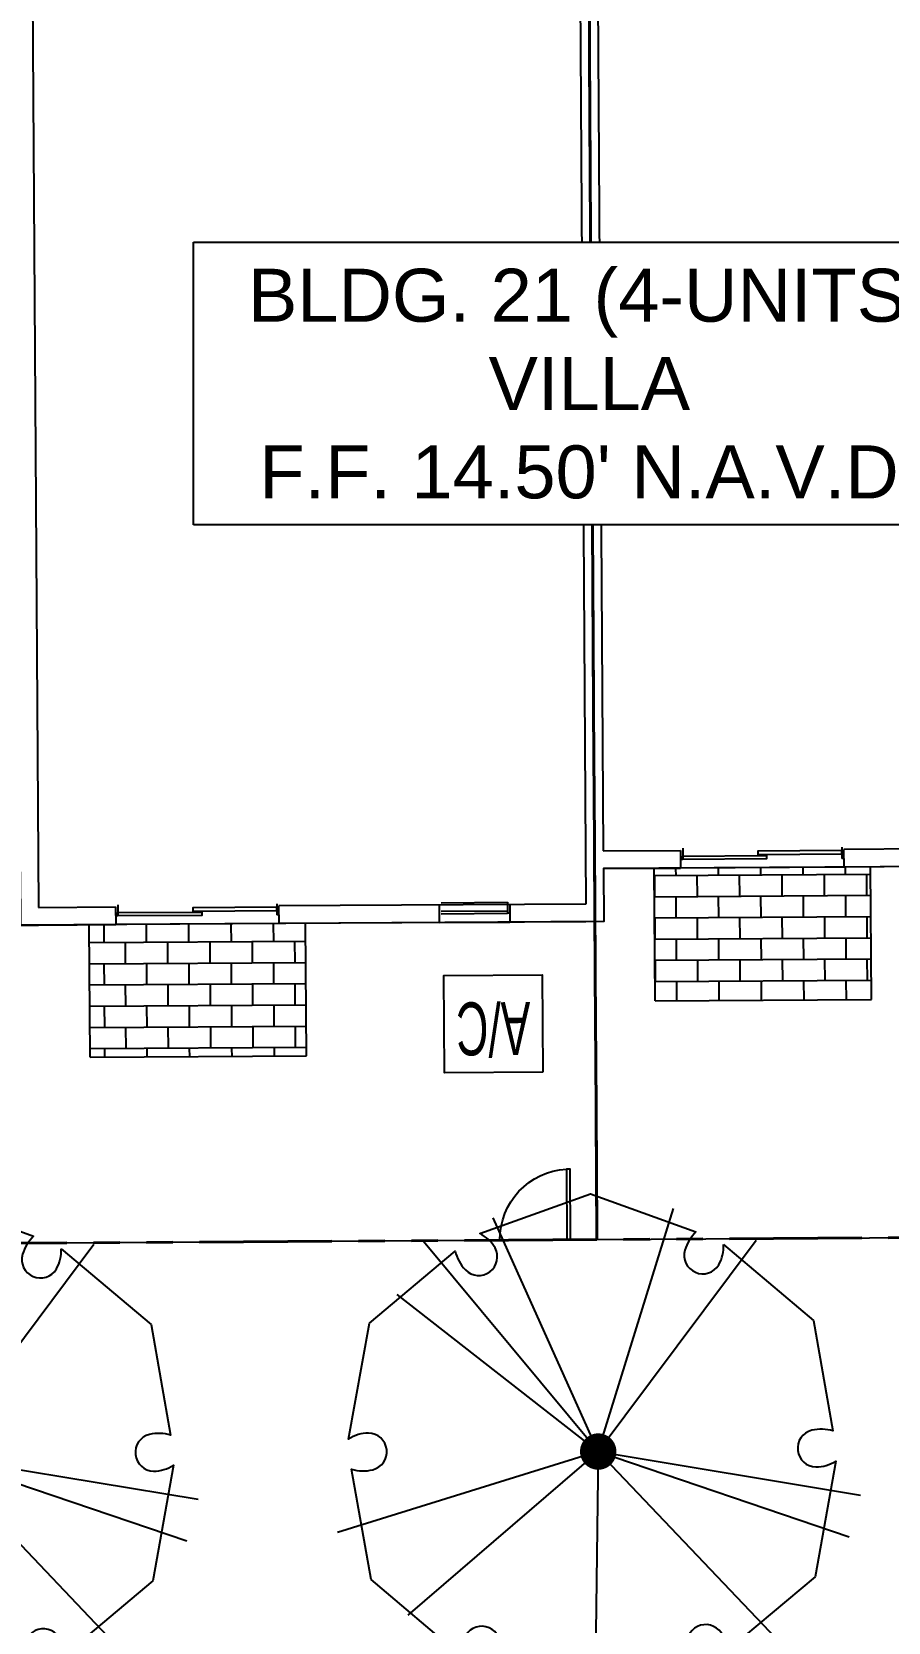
# Model space of a CAD drawing. Header units: feet. Extents: x 919634 to 928945, y 707022 to 708026.
# Drawn here: x 920762.3 to 920794.6, y 707177.3 to 707237.3 of the extents above; entities that cross this region are included whole.
import ezdxf

# ---------------------------------------------------------------- set-up
doc = ezdxf.new("R2010")
doc.units = ezdxf.units.FT
doc.header["$LTSCALE"] = 20
doc.header["$MEASUREMENT"] = 0
doc.linetypes.add('Site Plan$0$PHANTOM2', pattern=[1.25, 0.625, -0.125, 0.125, -0.125, 0.125, -0.125])
for name, color, linetype in [('-u-site-xref', 7, 'Continuous'), ('LK-TREE-013M', 6, 'Continuous'), ('LK-TREE-025M', 2, 'Continuous'), ('LK-TREE-035M', 123, 'Continuous'), ('LK-TREE-050M', 2, 'Continuous'), ('LK-TREE-TRNK', 32, 'Continuous'), ('LP-TREE', 15, 'Continuous'), ('Site Plan$0$-u-site-bldg ID', 7, 'Continuous'), ('Site Plan$0$-u-site-bldg_interior', 252, 'Continuous'), ('Site Plan$0$-u-site-fence', 4, 'Site Plan$0$FENCELINE1'), ('Site Plan$0$A-DOOR-EXT_WINDOWS', 253, 'Continuous'), ('Site Plan$0$A-HVAC-EXT', 253, 'Continuous'), ('Site Plan$0$A-STAIR', 254, 'Continuous'), ('Site Plan$0$SP-LOT PAVERS', 254, 'Continuous')]:
    doc.layers.add(name, color=color, linetype=linetype)
for name, color, linetype, lineweight in [('Site Plan$0$SP-LOT LINES', 252, 'Site Plan$0$PHANTOM2', 40), ('Site Plan$0$SP-SIDEWALK', 2, 'Continuous', 25), ('SP-BUILDING-FOOTPRINT', 1, 'Continuous', 25)]:
    doc.layers.add(name, color=color, linetype=linetype, lineweight=lineweight)
doc.layers.get('-u-site-xref').off()
doc.styles.add('Site Plan$0$ARIAL', font='arial.ttf')
doc.linetypes.add('Site Plan$0$FENCELINE1', pattern='A,0.25,-0.1,[133,ltypeshp.shx,S=0.1,R=0,X=-0.1,Y=0],-0.1,1', length=1.45)
pattern_1 = [(180.35915013, (1839520.98125, 1422116.0528), (0.005014649, -0.79998428316), []), (270.35915013, (1839520.98125, 1422116.0528), (0.8049989322, -0.79496963414), [0.8, -0.8])]

# ---------------------------------------------------------------- blocks, each defined once
blk = doc.blocks.new('Site Plan$0$A$C05C92244')
at = {"layer": 'Site Plan$0$A-DOOR-EXT_WINDOWS'}
blk.add_lwpolyline([(32, 32.05), (32, 0.04), (30.4, 0.04), (30.4, 32.05)], close=True, dxfattribs=at)
blk.add_arc((32.08, 32.08), 32.08, 180.05734, 267.00506, dxfattribs=at)
blk = doc.blocks.new('Site Plan')
at = {"layer": 'Site Plan$0$SP-LOT PAVERS', "extrusion": (-1.16656e-06, 0.0001861, 1)}
h = blk.add_hatch(dxfattribs=at)
h.set_pattern_fill('AR-B816', color=256, scale=0.1, angle=-179.64085)
h.set_pattern_definition(pattern_1)
h.paths.add_polyline_path([(920785.833, 707200.738), (920793.999, 707200.789), (920793.968, 707205.789), (920785.801, 707205.738)])
h = blk.add_hatch(dxfattribs=at)
h.set_pattern_fill('AR-B816', color=256, scale=0.1, angle=-179.64085)
h.set_pattern_definition(pattern_1)
h.paths.add_polyline_path([(920764.51, 707198.604), (920772.676, 707198.655), (920772.645, 707203.655), (920764.479, 707203.604)])
at = {"layer": 'Site Plan$0$-u-site-bldg_interior', "extrusion": (-1.16656e-06, 0.0001861, 1)}
for p, q in [((920762.317, 707242.686, 0.037), (920762.558, 707204.271, 0.044)), ((920782.983, 707242.816, 0.037), (920783.224, 707204.4, 0.044)), ((920783.679, 707238.57, 0.037), (920783.88, 707206.404, 0.043)), ((920783.88, 707206.404, 0.043), (920786.797, 707206.422, 0.043)), ((920786.797, 707206.422, 0.043), (920786.801, 707205.756, 0.044)), ((920786.882, 707206.086, 0.044), (920786.799, 707206.085, 0.044)), ((920786.88, 707206.506, 0.043), (920786.882, 707206.086, 0.044)), ((920792.88, 707206.544, 0.043), (920792.882, 707206.123, 0.044)), ((920792.966, 707206.124, 0.044), (920792.882, 707206.123, 0.044)), ((920799.213, 707206.5, 0.043), (920792.964, 707206.461, 0.043)), ((920792.968, 707205.794, 0.044), (920792.964, 707206.461, 0.043)), ((920783.885, 707205.738, 0.044), (920786.801, 707205.756, 0.044)), ((920783.885, 707205.738, 0.044), (920783.897, 707203.738, 0.044)), ((920792.968, 707205.794, 0.044), (920786.801, 707205.756, 0.044)), ((920792.968, 707205.794, 0.044), (920786.801, 707205.756, 0.044)), ((920799.218, 707205.834, 0.044), (920792.968, 707205.794, 0.044)), ((920762.558, 707204.271, 0.044), (920765.474, 707204.289, 0.044)), ((920765.474, 707204.289, 0.044), (920765.479, 707203.622, 0.044)), ((920765.557, 707204.373, 0.044), (920765.56, 707203.952, 0.044)), ((920771.557, 707204.41, 0.044), (920771.56, 707203.99, 0.044)), ((920783.224, 707204.4, 0.044), (920771.641, 707204.327, 0.044)), ((920771.645, 707203.661, 0.044), (920771.641, 707204.327, 0.044)), ((920777.683, 707204.365, 0.044), (920777.687, 707203.699, 0.044)), ((920777.765, 707204.449, 0.044), (920780.265, 707204.465, 0.044)), ((920780.265, 707204.465, 0.044), (920780.268, 707204.052, 0.044)), ((920780.349, 707204.382, 0.044), (920780.353, 707203.715, 0.044)), ((920765.56, 707203.952, 0.044), (920765.477, 707203.951, 0.044)), ((920771.645, 707203.661, 0.044), (920765.479, 707203.622, 0.044)), ((920771.645, 707203.661, 0.044), (920765.479, 707203.622, 0.044)), ((920771.643, 707203.99, 0.044), (920771.56, 707203.99, 0.044)), ((920783.228, 707203.733, 0.044), (920771.645, 707203.661, 0.044)), ((920777.687, 707203.699, 0.044), (920780.353, 707203.715, 0.044)), ((920777.767, 707204.129, 0.044), (920780.265, 707204.144, 0.044)), ((920777.768, 707204.036, 0.044), (920780.266, 707204.052, 0.044)), ((920780.351, 707204.052, 0.044), (920780.268, 707204.052, 0.044)), ((920783.897, 707203.738, 0.044), (920783.228, 707203.733, 0.044)), ((920761.898, 707203.6, 0.044), (920762.562, 707203.604, 0.044)), ((920762.562, 707203.604, 0.044), (920765.479, 707203.622, 0.044))]:
    blk.add_line(p, q, dxfattribs=at)
at = {"layer": 'Site Plan$0$-u-site-bldg_interior', "extrusion": (-1.16656e-06, 0.0001861, 1), "elevation": 130.581}
for points in [[(920786.882, 707206.199), (920790.046, 707206.218), (920790.046, 707206.093), (920786.882, 707206.074)], [(920792.881, 707206.403), (920789.711, 707206.383), (920789.712, 707206.258), (920792.881, 707206.278)], [(920771.558, 707204.269), (920768.389, 707204.249), (920768.389, 707204.124), (920771.559, 707204.144)], [(920765.559, 707204.065), (920768.723, 707204.085), (920768.724, 707203.96), (920765.56, 707203.94)]]:
    blk.add_lwpolyline(points, close=True, dxfattribs=at)
at = {"layer": 'Site Plan$0$-u-site-fence', "ltscale": 0.15, "extrusion": (-1.16656e-06, 0.0001861, 1)}
for p, q in [((920783.564, 707203.735, 0.044), (920783.639, 707191.736, 0.046)), ((920743.64, 707191.485, 0.046), (920823.638, 707191.986, 0.046))]:
    blk.add_line(p, q, dxfattribs=at)
at = {"layer": 'Site Plan$0$A-HVAC-EXT', "extrusion": (-1.16656e-06, 0.0001861, 1), "elevation": 130.581}
blk.add_lwpolyline([(920781.598, 707198.044), (920777.887, 707198.021), (920777.864, 707201.688), (920781.575, 707201.711)], close=True, dxfattribs=at)
at = {"layer": 'Site Plan$0$A-STAIR', "extrusion": (-1.16656e-06, 0.0001861, 1)}
for p, q in [((920782.859, 707228.94, 0.039), (920782.986, 707229.066, 0.039)), ((920782.884, 707225.398, 0.04), (920783.009, 707225.399, 0.04))]:
    blk.add_line(p, q, dxfattribs=at)
at = {"layer": 'Site Plan$0$SP-LOT LINES', "ltscale": 0.4, "extrusion": (-1.16656e-06, 0.0001861, 1)}
for p, q in [((920783.639, 707191.736, 0.046), (920783.075, 707281.734, 0.029)), ((920783.075, 707281.734, 0.029), (920783.639, 707191.736, 0.046)), ((920823.638, 707191.986, 0.046), (920743.64, 707191.485, 0.046))]:
    blk.add_line(p, q, dxfattribs=at)
at = {"layer": 'Site Plan$0$SP-SIDEWALK', "extrusion": (-1.16656e-06, 0.0001861, 1)}
for p, q in [((920785.833, 707200.75, 0.045), (920785.801, 707205.75, 0.044)), ((920793.999, 707200.801, 0.045), (920793.968, 707205.801, 0.044)), ((920772.676, 707198.667, 0.045), (920772.645, 707203.667, 0.044)), ((920764.51, 707198.616, 0.045), (920764.479, 707203.616, 0.044)), ((920785.833, 707200.75, 0.045), (920793.999, 707200.801, 0.045)), ((920764.51, 707198.616, 0.045), (920772.676, 707198.667, 0.045))]:
    blk.add_line(p, q, dxfattribs=at)
at = {"layer": 'Site Plan$0$-u-site-fence', "ltscale": 0.01, "extrusion": (-1.16656e-06, 0.0001861, 1), "xscale": -0.08333333333333333, "yscale": 0.08333333333333336, "zscale": 0.08333333333333334, "rotation": 180.3591501553832}
blk.add_blockref('Site Plan$0$A$C05C92244', (920779.959, 707194.371, 130.581), dxfattribs=at)
at = {"layer": 'Site Plan$0$A-HVAC-EXT', "extrusion": (-1.16656e-06, 0.0001861, 1), "style": 'Site Plan$0$ARIAL', "width": 0.6}
blk.add_text('A/C', height=2, rotation=180.35915, dxfattribs=at).set_placement((920781.123, 707200.69, 130.581))
at = {"layer": 'Site Plan$0$-u-site-bldg ID', "insert": (920783.355, 707228.381), "char_height": 2, "width": 27.88033, "attachment_point": 2, "style": 'Site Plan$0$ARIAL', "bg_fill": 19, "box_fill_scale": 1.5, "bg_fill_color": 256, "bg_fill_transparency": 0}
blk.add_mtext("BLDG. 21 (4-UNITS)\\PVILLA\\PF.F. 14.50' N.A.V.D.", dxfattribs=at)
blk = doc.blocks.new('TREE-DCID-109')
at = {"layer": 'LK-TREE-013M'}
for q in [(-0.2167, 0.4824), (-0.3601, 0.4331), (0.5178, -0.1757), (0.5412, -0.0897)]:
    blk.add_line((0, 0), q, dxfattribs=at)
at = {"layer": 'LK-TREE-025M'}
for q in [(0.3255, 0.4361), (-0.538, -0.1671), (-0.3929, -0.3378)]:
    blk.add_line((0, 0), q, dxfattribs=at)
at = {"layer": 'LK-TREE-035M'}
for q in [(0.1554, 0.5017), (-0.4146, 0.324), (-0.0073, -0.5611), (0.3673, -0.3859)]:
    blk.add_line((0, 0), q, dxfattribs=at)
at = {"layer": 'LK-TREE-050M'}
blk.add_lwpolyline([(0.2585, 0.4269), (0.4439, 0.2704), (0.4843, 0.0427, 0.127189), (0.4404, 0.0438, 0.875318), (0.449, -0.0318, 0.149076), (0.4901, -0.0195), (0.4473, -0.2584), (0.2703, -0.4072, 0.127189), (0.2492, -0.3686, 0.875318), (0.1881, -0.4139, 0.149076), (0.2192, -0.4433), (-0.009, -0.5257), (-0.2264, -0.4468, 0.127189), (-0.2035, -0.4093, 0.875318), (-0.2732, -0.379, 0.149076), (-0.2831, -0.4206), (-0.4686, -0.2642), (-0.509, -0.0365, 0.127189), (-0.4651, -0.0376, 0.875318), (-0.4737, 0.038, 0.149076), (-0.5147, 0.0258), (-0.4719, 0.2646), (-0.2949, 0.4134, 0.127189), (-0.2739, 0.3749, 0.875318), (-0.2128, 0.4201, 0.149076), (-0.2439, 0.4495), (-0.0157, 0.5319), (0.2017, 0.453, 0.127189), (0.1788, 0.4155, 0.875318), (0.2486, 0.3852, 0.149076)], format="xyb", close=True, dxfattribs=at)
at = {"layer": 'LK-TREE-TRNK', "const_width": 0.0375}
blk.add_lwpolyline([(-0.0188, 0, 1), (0.0188, 0, 1)], format="xyb", close=True, dxfattribs=at)

msp = doc.modelspace()

# ---------------------------------------------------------------- block references
at = {"layer": '-u-site-xref'}
msp.add_blockref('Site Plan', (0, 0), dxfattribs=at)

# ---------------------------------------------------------------- next in the draw order: linework, layer by layer
at = {"layer": 'SP-BUILDING-FOOTPRINT', "elevation": 0.035}
msp.add_lwpolyline([(920743.603, 707250.486), (920750.509, 707250.529), (920750.542, 707245.279), (920762.303, 707245.353), (920762.315, 707243.353), (920782.981, 707243.483), (920782.975, 707244.566), (920794.391, 707244.637), (920794.424, 707239.304), (920804.341, 707239.366), (920804.302, 707245.616), (920816.062, 707245.69), (920816.029, 707250.94), (920822.935, 707250.983), (920822.968, 707245.733), (920823.301, 707245.735), (920823.551, 707205.986), (920783.885, 707205.738), (920783.897, 707203.738), (920761.898, 707203.6), (920761.885, 707205.6), (920743.552, 707205.485), (920743.303, 707245.234), (920743.637, 707245.236)], close=True, dxfattribs=at)

# ---------------------------------------------------------------- next in the draw order: block references
at = {"layer": 'LP-TREE', "xscale": 18.29877919221403, "yscale": 18.29877919221403, "zscale": 18.29877919221403}
for p in [(920783.689, 707183.732), (920758.69, 707183.575)]:
    msp.add_blockref('TREE-DCID-109', p, dxfattribs=at)

doc.saveas('drawing.dxf')
